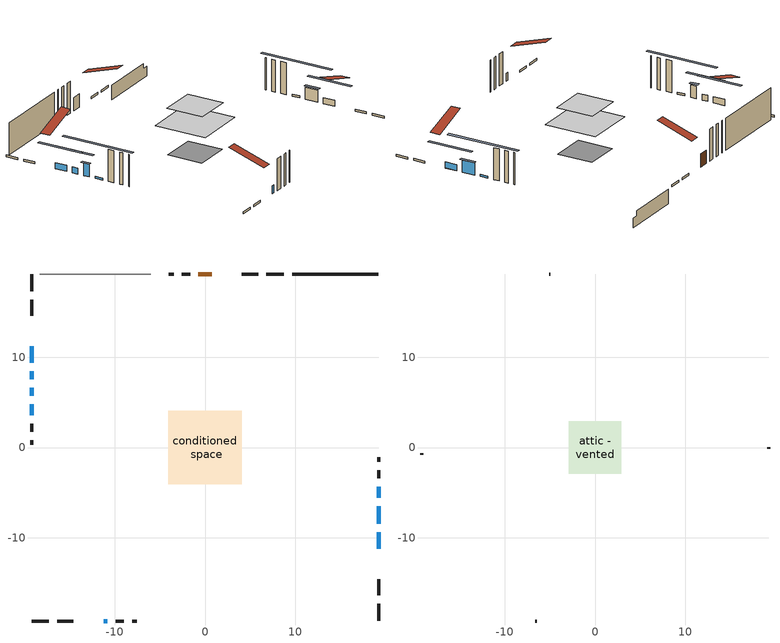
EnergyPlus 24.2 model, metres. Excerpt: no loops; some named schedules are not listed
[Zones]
conditioned space
 floor adiabatic (AdiabaticFloorConstruction): -4.05,-4.05 -4.05,4.05 4.05,4.05 4.05,-4.05 z2.75
 floor foundation (Slab1 construction): -2.76,-2.76 -2.76,2.76 2.76,2.76 2.76,-2.76 z-1.92
 wall outside (RimJoist1 construction): 8.73,19.21 6.81,19.21 / -19.21,-19.21 -17.29,-19.21 / -19.21,19.21 -19.21,17.29 / 19.21,-19.21 19.21,-17.29 z0.31:0.61
 wall outside (RimJoist2 construction): 5.88,19.21 4.09,19.21 / -16.36,-19.21 -14.57,-19.21 / -19.21,16.36 -19.21,14.57 / 19.21,-16.36 19.21,-14.57 z0.31:0.61
 wall outside (AdiabaticWallConstruction 1): 0.75,19.21 -0.73,19.21 z0.31:2.34
 wall outside (AdiabaticWallConstruction): -11.22,-19.21 -10.81,-19.21 z0.31:1.53; 19.21,-11.22 19.21,-9.39 / -19.21,11.22 -19.21,9.39 / -19.21,8.47 -19.21,7.55 z0.31:1.23; 19.21,-8.47 19.21,-6.48 z0.31:2.14; -19.21,6.62 -19.21,5.71 z0.31:2.24; 19.21,-5.56 19.21,-4.33 / -19.21,4.78 -19.21,3.56 z0.31:0.62
 wall outside (Wall1 construction): -1.65,19.21 -2.55,19.21 / -9.88,-19.21 -8.99,-19.21 / -19.21,2.63 -19.21,1.74 / 19.21,-3.41 19.21,-2.51 z0.31:5.19
 wall outside (Wall2 construction): -3.48,19.21 -4,19.21 / -8.06,-19.21 -7.53,-19.21 / -19.21,0.81 -19.21,0.28 / 19.21,-1.59 19.21,-1.06 z0.31:5.19
 wall foundation (FoundationWall1 construction): 9.66,19.21,-1.92 9.66,19.21,0.31 18.26,19.21,0.31 18.26,19.21,-0.47 19.21,19.21,-0.47 19.21,19.21,-1.92
 wall adiabatic (Wall4 construction): -6,19.21 -18.28,19.21 z0.31:5.19
 window (WindowConstruction 5): -11.22,-19.21 -10.81,-19.21 z0.31:1.53
 window (WindowConstruction): 19.21,-11.22 19.21,-9.39 z0.31:1.22
 window (WindowConstruction 1): -19.21,11.22 -19.21,9.39 z0.31:1.22
 window (WindowConstruction 2): -19.21,8.46 -19.21,7.55 z0.31:1.22
 window (WindowConstruction 3): 19.21,-8.46 19.21,-6.48 z0.31:2.14
 window (WindowConstruction 4): -19.21,6.62 -19.21,5.71 z0.31:2.24
 window (WindowConstruction 6): 19.21,-5.55 19.21,-4.34 z0.31:0.61
 window (WindowConstruction 7): -19.21,4.78 -19.21,3.56 z0.31:0.61
 door (Door): 0.74,19.21 -0.73,19.21 z0.31:2.34
 ceiling adiabatic (AdiabaticFloorConstruction): 4.05,-4.05 4.05,4.05 -4.05,4.05 -4.05,-4.05 z2.75
attic - vented
 floor to conditioned space (Floor1 construction Reversed): -2.89,-2.89 -2.89,2.89 2.89,2.89 2.89,-2.89 z5.19
 wall outside (Wall3 construction): -4.93,19.21 -5.08,19.21 / -6.6,-19.21 -6.46,-19.21 / -19.21,-0.65 -19.21,-0.79 / 19.21,-0.13 19.21,0.01 z0.31:5.19
 roof outside (Roof1 construction): 1.67,19.21,5.19 1.67,13.57,7.07 3.16,13.57,7.07 3.16,19.21,5.19; -12.15,-19.21,5.19 -12.15,-13.57,7.07 -13.64,-13.57,7.07 -13.64,-19.21,5.19; -19.21,12.15,5.19 -13.57,12.15,7.07 -13.57,13.64,7.07 -19.21,13.64,5.19; 19.21,-12.15,5.19 13.57,-12.15,7.07 13.57,-13.64,7.07 19.21,-13.64,5.19
shading: 19.21,-6.75 19.21,-13.86 19.62,-13.86 19.62,-6.75 z3.86; -19.21,6.75 -19.21,13.86 -19.62,13.86 -19.62,6.75 z3.86; -19.21,4.91 -19.21,11.1 -19.62,11.1 -19.62,4.91 z3.86; 19.21,-6.28 19.21,-8.67 19.62,-8.67 19.62,-6.28 z2.34; -19.21,5.51 -19.21,6.82 -19.62,6.82 -19.62,5.51 z2.44; 19.21,0.75 19.21,-10.64 19.62,-10.64 19.62,0.75 z5.7; -19.21,-1.52 -19.21,9.86 -19.62,9.86 -19.62,-1.52 z5.7
[Building]
Building 1: Terrain=Suburbs
[Site:Location]
Toronto City Centre_ON: Latitude {deg}=43.63; Longitude {deg}=-79.39; Time Zone {hr}=-5; Elevation {m}=77; Keep Site Location Information=Yes
[Site:GroundTemperature:Shallow]
5.01852, 3.26908, 3.12898, 3.95918, 7.29196, 10.6092, 13.4851, 15.3069, 15.4617, 13.9799, 11.1774, 7.9619
[Site:WaterMainsTemperature]
Calculation Method=Schedule; Temperature Schedule=mains temperature schedule
[Material] Roughness=Rough; Thermal Absorptance=0.9
Name | Thickness {m} | Conductivity {W/m-K} | Density {kg/m3} | Specific Heat {J/kg-K} | Solar Absorptance | Visible Absorptance
asphalt or fiberglass shingles | 0.00635 | 0.162714 | 1121.4 | 1465.45 | 0.4 | 0.4
ceiling loosefill ins | 0.254 | 0.0480833 | 16.02 | 1046.75 | 0.7 | 0.7
ceiling stud and cavity | 0.1397 | 0.327836 | 65.682 | 1177.47 | 0.7 | 0.7
concrete 4.0 in. | 0.1016 | 1.803125 | 2242.8 | 837.4 | 0.7 | 0.7
concrete 8.0 in. | 0.2032 | 1.803125 | 2242.8 | 837.4 | 0.7 | 0.7
door material | 0.04445 | 0.053851 | 512.64 | 1214.23 | 0.7 | 0.7
exterior vertical ins | 0.00651112 | 0.029427 | 32.04 | 1214.23 | 0.7 | 0.7
floor covering | 0.0127 | 0.0433444 | 54.468 | 1339.84 | 0.6 | 0.6
floor rigid ins; wall rigid ins | 0.512978 | 0.029427 | 32.04 | 1214.23 | 0.7 | 0.7
floor stud and cavity | 0.1397 | 1.75129 | 37.0049 | 1207.88 | 0.7 | 0.7
furniture material conditioned space 1 | 0.1524 | 0.115458 | 640.8 | 1214.23 | 0.6 | 0.6
gypsum board | 0.0127 | 0.160291 | 801 | 837.4 | 0.6 | 0.6
gypsum board 1 | 0.0127 | 0.160291 | 801 | 837.4 | 0.7 | 0.7
osb sheathing 0.5 in. | 0.0127 | 0.115458 | 512.64 | 1214.23 | 0.7 | 0.7
osb sheathing 0.5 in. 1 | 0.0127 | 0.115458 | 512.64 | 1214.23 | 0.4 | 0.4
osb sheathing 0.75 in. | 0.01905 | 0.115458 | 512.64 | 1214.23 | 0.7 | 0.7
osb sheathing 2.0 in. | 0.0508 | 0.115458 | 512.64 | 1214.23 | 0.7 | 0.7
rim joist rigid ins | 0.051816 | 0.029427 | 32.04 | 1214.23 | 0.7 | 0.7
rim joist stud and cavity | 0.0508 | 0.322059 | 125.044 | 1163.47 | 0.6 | 0.6
rim joist stud and cavity 1 | 0.0508 | 0.038851 | 125.044 | 1163.47 | 0.6 | 0.6
slab rigid ins | 0.00025908 | 0.029427 | 32.04 | 1214.23 | 0.7 | 0.7
wall stud and cavity | 0.1397 | 0.0857712 | 139.0536 | 1170.24 | 0.7 | 0.7
wall stud and cavity 1 | 0.1397 | 0.0888448 | 139.0536 | 1170.24 | 0.7 | 0.7
wall stud and cavity 2 | 0.0889 | 6.9971 | 50.32683 | 1063.81 | 0.6 | 0.6
wall stud and cavity 3 | 0.1397 | 0.0779703 | 139.0536 | 1170.24 | 0.7 | 0.7
wall stud and cavity 4 | 0.0889 | 0.380278 | 52.3479 | 1209.89 | 0.7 | 0.7
wall stud and cavity 5 | 0.0889 | 0.391764 | 83.0341 | 1211.67 | 0.7 | 0.7
wood siding | 0.0254 | 0.102417 | 544.68 | 1172.36 | 0.4 | 0.4
wood siding 1 | 0.00254 | 0.102417 | 544.68 | 1172.36 | 0.4 | 0.4
wood siding 2; wood siding 3; wood siding 4 | 0.0254 | 0.102417 | 544.68 | 1172.36 | 0.7 | 0.7
[WindowMaterial:SimpleGlazingSystem]
Name | U-Factor {W/m2-K} | Solar Heat Gain Coefficient
WindowMaterial | 2.9219 | 0.67
WindowMaterial 1 | 2.95029 | 0.64
WindowMaterial 2 | 2.88386 | 0.7
WindowMaterial 3 | 2.92076 | 0.67
WindowMaterial 4 | 3.026374 | 0.54
WindowMaterial 5 | 3.063281 | 0.53
[Construction]
AdiabaticFloorConstruction: floor stud and cavity, floor rigid ins, osb sheathing 0.75 in., floor covering
AdiabaticWallConstruction: wood siding 3, wall rigid ins, wall stud and cavity 4, gypsum board
AdiabaticWallConstruction 1: wood siding 4, wall rigid ins, wall stud and cavity 4, gypsum board
Door: door material
Floor1 construction Reversed: gypsum board, ceiling stud and cavity, ceiling loosefill ins
FoundationWall1 construction: concrete 8.0 in., gypsum board 1
furniture construction conditioned space 1: furniture material conditioned space 1
PartitionWallConstruction: gypsum board, wall stud and cavity 5, gypsum board
RimJoist1 construction: wood siding 2, rim joist rigid ins, osb sheathing 2.0 in., rim joist stud and cavity
RimJoist2 construction: wood siding 2, osb sheathing 2.0 in., rim joist stud and cavity 1
Roof1 construction: asphalt or fiberglass shingles
Slab1 construction: slab rigid ins, concrete 4.0 in.
Wall1 construction: wood siding, osb sheathing 0.5 in., wall stud and cavity, gypsum board
Wall2 construction: wood siding, osb sheathing 0.5 in., wall stud and cavity 1, gypsum board
Wall3 construction: wood siding 1, wall stud and cavity 2
Wall4 construction: osb sheathing 0.5 in. 1, wall stud and cavity 3, gypsum board
WindowConstruction; WindowConstruction 1: WindowMaterial
WindowConstruction 2: WindowMaterial 1
WindowConstruction 3: WindowMaterial 2
WindowConstruction 4: WindowMaterial 3
WindowConstruction 5: WindowMaterial 4
WindowConstruction 6; WindowConstruction 7: WindowMaterial 5
[Zone] Multiplier=1; Part of Total Floor Area=Yes
Name | Volume {m3}
attic - vented | 10.2146
conditioned space | 242.1
[Space]
Name | Zone | Volume {m3}
attic - vented 1 | attic - vented | 10.2146
conditioned space 1 | conditioned space | 242.1
[ZoneInfiltration:EffectiveLeakageArea]
infil attic - vented 1: Zone or Space=attic - vented 1; Schedule=Always On Discrete; Effective Air Leakage Area {cm2}=1410.11; Stack Coefficient=0.000469777; Wind Coefficient=1.46442e-05
[ZoneMixing]
whole house fan mix: Zone or Space=attic - vented; Schedule=Always On Continuous; Design Flow Rate Calculation Method=Flow/Zone; Design Flow Rate {m3/s}=0; Source Zone or Space=conditioned space
[SurfaceProperty:ExposedFoundationPerimeter]
Slab1: Exposed Perimeter Calculation Method=TotalExposedPerimeter; Total Exposed Perimeter {m}=9.54899
[InternalMass] Zone or ZoneList=conditioned space; Space or SpaceList=conditioned space 1
Name | Construction | Surface Area {m2}
furniture mass conditioned space 1 | furniture construction conditioned space 1 | 38.3721
partition wall mass | PartitionWallConstruction | 95.9304
[Lights]
interior lighting: Zone or ZoneList or Space or SpaceList=conditioned space 1; Schedule=interior lighting schedule; Design Level Calculation Method=LightingLevel; Lighting Level {W}=343.2; Return Air Fraction=0; Fraction Radiant=0.6; Fraction Visible=0.2; Fraction Replaceable=1
[People]
occupants: Zone or ZoneList or Space or SpaceList=conditioned space 1; Number of People Schedule=occupants schedule; Number of People Calculation Method=People; Number of People=3; Fraction Radiant=0.314171; Sensible Heat Fraction=0.56303; Activity Level Schedule=occupants activity schedule; Carbon Dioxide Generation Rate {m3/s-W}=0; Enable ASHRAE 55 Comfort Warnings=No; Mean Radiant Temperature Calculation Type=EnclosureAveraged
[ElectricEquipment] Zone or ZoneList or Space or SpaceList=conditioned space 1; Design Level Calculation Method=EquipmentLevel
Name | Schedule | Design Level {W} | Fraction Latent | Fraction Radiant | Fraction Lost
clothes dryer | clothes dryer schedule | 140.772 | 0.015 | 0.081 | 0.85
clothes washer | clothes washer schedule | 32.1985 | 0.03 | 0.162 | 0.7
cooking range | cooking range schedule | 208.969 | 0.08 | 0.432 | 0.2
dishwasher | dishwasher schedule | 66.8632 | 0.3 | 0.18 | 0.4
fridge | fridge schedule | 72.9452 | 0 | 0.6 | 0
mech vent bath fan 0 | mech vent bath fan 0 schedule | 50.2 | 0 | 0 | 1
mech vent house fan | mech vent house fan schedule | 0 | 0 | 0 | 1
mech vent house fan cfis | mech vent house fan cfis schedule | 0 | 0 | 0 | 0
mech vent range fan 0 | mech vent range fan 0 schedule | 57 | 0 | 0 | 1
misc plug loads | misc plug loads schedule | 494.7 | 0.045 | 0.513 | 0.1
whole house fan | Always On Discrete | 0 | 0 | 0 | 1
[OtherEquipment] Zone or ZoneList or Space or SpaceList=conditioned space 1; Design Level Calculation Method=EquipmentLevel
Name | Fuel Type | Schedule | Design Level {W} | Fraction Latent | Fraction Radiant | Fraction Lost
clothes dryer 1 | Electricity | clothes dryer schedule | 0 | 0.015 | 0.081 | 0.85
cooking range 1 | Electricity | cooking range schedule | 0 | 0.08 | 0.432 | 0.2
general water use latent | None | general water use schedule | 59.3978 | 1 | 0 | 0
general water use sensible | None | general water use schedule | -58.539 | 0 | 0.6 | 0
mech vent house fan latent load | None | Always On Discrete | 0 | 1 | 0 | 0
mech vent house fan sensible load | None | Always On Discrete | 0 | 0 | 0 | 0
water heater energy adjustment1 | Electricity | Always On Discrete | 0.01 | 0 | 0 | 1
[ZoneInfiltration:DesignFlowRate] Zone or ZoneList or Space or SpaceList=conditioned space 1; Schedule=Always On Discrete; Design Flow Rate Calculation Method=Flow/Zone; Design Flow Rate {m3/s}=0
infil flow; natural vent flow; whole house fan flow
[AvailabilityManager:Scheduled]
furnace airloop Availability Manager: Schedule=Always On Discrete
[Foundation:Kiva]
Foundation Kiva 1: Initial Indoor Air Temperature {C}=18; Wall Height Above Grade {m}=0.310012; Wall Depth Below Slab {m}=0.2032; Custom Block Material Name 1=exterior vertical ins; Custom Block Depth 1 {m}=2.23001; Custom Block X Position 1 {m}=0.2159; Custom Block Z Position 1 {m}=0
[Foundation:Kiva:Settings]
Soil Conductivity {W/m-K}=0.849921; Soil Density {kg/m3}=1842.3; Soil Specific Heat {J/kg-K}=418.7; Ground Solar Absorptivity=0.9; Ground Thermal Absorptivity=0.9; Ground Surface Roughness {m}=0.03; Far-Field Width {m}=40; Deep-Ground Boundary Condition=ZeroFlux; Deep-Ground Depth {m}=40; Minimum Cell Dimension {m}=0.2; Maximum Cell Growth Coefficient=3; Simulation Timestep=Timestep
[Exterior:Lights]
exterior lighting: Schedule=exterior lighting schedule; Design Level {W}=75.6
[EnergyManagementSystem:GlobalVariable]
furnace_airloop_Fan_RTF
infil_program_Qfan
infil_program_Qinf
natural_vent_program_Qnv
natural_vent_program_Qwhf
[EnergyManagementSystem:Sensor]
Name | Output:Variable or Output:Meter Index Key | Output:Variable or Output:Meter
airflow_gain | infil flow | Infiltration Sensible Heat Gain Energy
airflow_gain_1 | natural vent flow | Infiltration Sensible Heat Gain Energy
airflow_gain_2 | whole house fan flow | Infiltration Sensible Heat Gain Energy
airflow_loss | infil flow | Infiltration Sensible Heat Loss Energy
airflow_loss_1 | natural vent flow | Infiltration Sensible Heat Loss Energy
airflow_loss_2 | whole house fan flow | Infiltration Sensible Heat Loss Energy
clg_load_cond |  | Cooling:EnergyTransfer:Zone:CONDITIONED SPACE
clg_sp_s; clg_sp_s_1 | cooling setpoint | Schedule Value
clothes_dryer_exhaust_0_sch_s | clothes dryer exhaust 0 schedule | Schedule Value
cool_season | cooling season schedule | Schedule Value
htg_load_cond |  | Heating:EnergyTransfer:Zone:CONDITIONED SPACE
htg_sp_s; htg_sp_s_1 | heating setpoint | Schedule Value
ig_ee_conv | clothes dryer | Electric Equipment Convective Heating Energy
ig_ee_conv_2 | cooking range | Electric Equipment Convective Heating Energy
ig_ee_conv_4 | fridge | Electric Equipment Convective Heating Energy
ig_ee_conv_5 | misc plug loads | Electric Equipment Convective Heating Energy
ig_ee_conv_6 | whole house fan | Electric Equipment Convective Heating Energy
ig_ee_rad | clothes dryer | Electric Equipment Radiant Heating Energy
ig_ee_rad_2 | cooking range | Electric Equipment Radiant Heating Energy
ig_ee_rad_4 | fridge | Electric Equipment Radiant Heating Energy
ig_ee_rad_5 | misc plug loads | Electric Equipment Radiant Heating Energy
ig_ee_rad_6 | whole house fan | Electric Equipment Radiant Heating Energy
ig_lgt_conv | interior lighting | Lights Convective Heating Energy
ig_lgt_rad | interior lighting | Lights Radiant Heating Energy
ig_lgt_vis | interior lighting | Lights Visible Radiation Heating Energy
ig_oe_conv | clothes dryer 1 | Other Equipment Convective Heating Energy
ig_oe_conv_1 | cooking range 1 | Other Equipment Convective Heating Energy
ig_oe_conv_2 | general water use latent | Other Equipment Convective Heating Energy
ig_oe_conv_3 | general water use sensible | Other Equipment Convective Heating Energy
ig_oe_conv_4 | water heater energy adjustment1 | Other Equipment Convective Heating Energy
ig_oe_rad | clothes dryer 1 | Other Equipment Radiant Heating Energy
ig_oe_rad_1 | cooking range 1 | Other Equipment Radiant Heating Energy
ig_oe_rad_2 | general water use latent | Other Equipment Radiant Heating Energy
ig_oe_rad_3 | general water use sensible | Other Equipment Radiant Heating Energy
ig_oe_rad_4 | water heater energy adjustment1 | Other Equipment Radiant Heating Energy
ig_ppl_conv | occupants | People Convective Heating Energy
ig_ppl_rad | occupants | People Radiant Heating Energy
im_conv | furniture mass conditioned space 1 | Surface Inside Face Convection Heat Gain Energy
im_conv_1 | partition wall mass | Surface Inside Face Convection Heat Gain Energy
im_ig | furniture mass conditioned space 1 | Surface Inside Face Internal Gains Radiation Heat Gain Energy
im_ig_1 | partition wall mass | Surface Inside Face Internal Gains Radiation Heat Gain Energy
im_lgt | furniture mass conditioned space 1 | Surface Inside Face Lights Radiation Heat Gain Energy
im_lgt_1 | partition wall mass | Surface Inside Face Lights Radiation Heat Gain Energy
im_sol | furniture mass conditioned space 1 | Surface Inside Face Solar Radiation Heat Gain Energy
im_sol_1 | partition wall mass | Surface Inside Face Solar Radiation Heat Gain Energy
im_surf | furniture mass conditioned space 1 | Surface Inside Face Net Surface Thermal Radiation Heat Gain Energy
im_surf_1 | partition wall mass | Surface Inside Face Net Surface Thermal Radiation Heat Gain Energy
mech_vent_bath_fan_0_sch_s | mech vent bath fan 0 schedule | Schedule Value
mech_vent_range_fan_0_sch_s | mech vent range fan 0 schedule | Schedule Value
mv_conv | mech vent bath fan 0 | Electric Equipment Convective Heating Energy
mv_conv_1 | mech vent house fan | Electric Equipment Convective Heating Energy
mv_conv_2 | mech vent house fan cfis | Electric Equipment Convective Heating Energy
mv_conv_3 | mech vent range fan 0 | Electric Equipment Convective Heating Energy
mv_conv_4 | mech vent house fan latent load | Other Equipment Convective Heating Energy
mv_conv_5 | mech vent house fan sensible load | Other Equipment Convective Heating Energy
mv_rad | mech vent bath fan 0 | Electric Equipment Radiant Heating Energy
mv_rad_1 | mech vent house fan | Electric Equipment Radiant Heating Energy
mv_rad_2 | mech vent house fan cfis | Electric Equipment Radiant Heating Energy
mv_rad_3 | mech vent range fan 0 | Electric Equipment Radiant Heating Energy
mv_rad_4 | mech vent house fan latent load | Other Equipment Radiant Heating Energy
mv_rad_5 | mech vent house fan sensible load | Other Equipment Radiant Heating Energy
natural_vent_s | natural vent schedule | Schedule Value
out_pb_s |  | Site Outdoor Air Barometric Pressure
out_wt_s |  | Site Outdoor Air Humidity Ratio
site_vw_s |  | Site Wind Speed
ss_back_out | Window1 | Surface Window Shortwave from Zone Back Out Window Heat Transfer Rate
ss_back_out_1 | Window3 | Surface Window Shortwave from Zone Back Out Window Heat Transfer Rate
ss_back_out_2 | Window4 | Surface Window Shortwave from Zone Back Out Window Heat Transfer Rate
ss_back_out_3 | Window5 | Surface Window Shortwave from Zone Back Out Window Heat Transfer Rate
ss_back_out_4 | Window6 | Surface Window Shortwave from Zone Back Out Window Heat Transfer Rate
ss_back_out_5 | Window7 | Surface Window Shortwave from Zone Back Out Window Heat Transfer Rate
ss_back_out_6 | Window8 | Surface Window Shortwave from Zone Back Out Window Heat Transfer Rate
ss_back_out_7 | Window9 | Surface Window Shortwave from Zone Back Out Window Heat Transfer Rate
ss_conv | Door1 | Surface Inside Face Convection Heat Gain Energy
ss_conv_1 | Window1 | Surface Inside Face Convection Heat Gain Energy
ss_conv_2 | Window3 | Surface Inside Face Convection Heat Gain Energy
ss_conv_3 | Window4 | Surface Inside Face Convection Heat Gain Energy
ss_conv_4 | Window5 | Surface Inside Face Convection Heat Gain Energy
ss_conv_5 | Window6 | Surface Inside Face Convection Heat Gain Energy
ss_conv_6 | Window7 | Surface Inside Face Convection Heat Gain Energy
ss_conv_7 | Window8 | Surface Inside Face Convection Heat Gain Energy
ss_conv_8 | Window9 | Surface Inside Face Convection Heat Gain Energy
ss_ig | Door1 | Surface Inside Face Internal Gains Radiation Heat Gain Energy
ss_ig_1 | Window1 | Surface Inside Face Internal Gains Radiation Heat Gain Energy
ss_ig_2 | Window3 | Surface Inside Face Internal Gains Radiation Heat Gain Energy
ss_ig_3 | Window4 | Surface Inside Face Internal Gains Radiation Heat Gain Energy
ss_ig_4 | Window5 | Surface Inside Face Internal Gains Radiation Heat Gain Energy
ss_ig_5 | Window6 | Surface Inside Face Internal Gains Radiation Heat Gain Energy
ss_ig_6 | Window7 | Surface Inside Face Internal Gains Radiation Heat Gain Energy
ss_ig_7 | Window8 | Surface Inside Face Internal Gains Radiation Heat Gain Energy
ss_ig_8 | Window9 | Surface Inside Face Internal Gains Radiation Heat Gain Energy
ss_lgt | Door1 | Surface Inside Face Lights Radiation Heat Gain Energy
ss_sol | Door1 | Surface Inside Face Solar Radiation Heat Gain Energy
ss_surf | Door1 | Surface Inside Face Net Surface Thermal Radiation Heat Gain Energy
ss_surf_1 | Window1 | Surface Inside Face Net Surface Thermal Radiation Heat Gain Energy
ss_surf_2 | Window3 | Surface Inside Face Net Surface Thermal Radiation Heat Gain Energy
ss_surf_3 | Window4 | Surface Inside Face Net Surface Thermal Radiation Heat Gain Energy
ss_surf_4 | Window5 | Surface Inside Face Net Surface Thermal Radiation Heat Gain Energy
ss_surf_5 | Window6 | Surface Inside Face Net Surface Thermal Radiation Heat Gain Energy
ss_surf_6 | Window7 | Surface Inside Face Net Surface Thermal Radiation Heat Gain Energy
ss_surf_7 | Window8 | Surface Inside Face Net Surface Thermal Radiation Heat Gain Energy
ss_surf_8 | Window9 | Surface Inside Face Net Surface Thermal Radiation Heat Gain Energy
ss_trans_in | Window1 | Surface Window Transmitted Solar Radiation Rate
ss_trans_in_1 | Window3 | Surface Window Transmitted Solar Radiation Rate
ss_trans_in_2 | Window4 | Surface Window Transmitted Solar Radiation Rate
ss_trans_in_3 | Window5 | Surface Window Transmitted Solar Radiation Rate
ss_trans_in_4 | Window6 | Surface Window Transmitted Solar Radiation Rate
ss_trans_in_5 | Window7 | Surface Window Transmitted Solar Radiation Rate
ss_trans_in_6 | Window8 | Surface Window Transmitted Solar Radiation Rate
ss_trans_in_7 | Window9 | Surface Window Transmitted Solar Radiation Rate
ss_trans_out | Window1 | Surface Inside Face Initial Transmitted Diffuse Transmitted Out Window Solar Radiation Rate
ss_trans_out_1 | Window3 | Surface Inside Face Initial Transmitted Diffuse Transmitted Out Window Solar Radiation Rate
ss_trans_out_2 | Window4 | Surface Inside Face Initial Transmitted Diffuse Transmitted Out Window Solar Radiation Rate
ss_trans_out_3 | Window5 | Surface Inside Face Initial Transmitted Diffuse Transmitted Out Window Solar Radiation Rate
ss_trans_out_4 | Window6 | Surface Inside Face Initial Transmitted Diffuse Transmitted Out Window Solar Radiation Rate
ss_trans_out_5 | Window7 | Surface Inside Face Initial Transmitted Diffuse Transmitted Out Window Solar Radiation Rate
ss_trans_out_6 | Window8 | Surface Inside Face Initial Transmitted Diffuse Transmitted Out Window Solar Radiation Rate
ss_trans_out_7 | Window9 | Surface Inside Face Initial Transmitted Diffuse Transmitted Out Window Solar Radiation Rate
s_conv | Floor1 | Surface Inside Face Convection Heat Gain Energy
s_conv_1 | FoundationWall1 | Surface Inside Face Convection Heat Gain Energy
s_conv_10 | RimJoist2:270 | Surface Inside Face Convection Heat Gain Energy
s_conv_11 | RimJoist2:90 | Surface Inside Face Convection Heat Gain Energy
s_conv_12 | Slab1 | Surface Inside Face Convection Heat Gain Energy
s_conv_13 | Wall1:0 | Surface Inside Face Convection Heat Gain Energy
s_conv_14 | Wall1:180 | Surface Inside Face Convection Heat Gain Energy
s_conv_15 | Wall1:270 | Surface Inside Face Convection Heat Gain Energy
s_conv_16 | Wall1:90 | Surface Inside Face Convection Heat Gain Energy
s_conv_17 | Wall2:0 | Surface Inside Face Convection Heat Gain Energy
s_conv_18 | Wall2:180 | Surface Inside Face Convection Heat Gain Energy
s_conv_19 | Wall2:270 | Surface Inside Face Convection Heat Gain Energy
s_conv_2 | inferred conditioned ceiling | Surface Inside Face Convection Heat Gain Energy
s_conv_20 | Wall2:90 | Surface Inside Face Convection Heat Gain Energy
s_conv_21 | Wall4 | Surface Inside Face Convection Heat Gain Energy
s_conv_3 | inferred conditioned floor | Surface Inside Face Convection Heat Gain Energy
s_conv_4 | RimJoist1:0 | Surface Inside Face Convection Heat Gain Energy
s_conv_5 | RimJoist1:180 | Surface Inside Face Convection Heat Gain Energy
s_conv_6 | RimJoist1:270 | Surface Inside Face Convection Heat Gain Energy
s_conv_7 | RimJoist1:90 | Surface Inside Face Convection Heat Gain Energy
s_conv_8 | RimJoist2:0 | Surface Inside Face Convection Heat Gain Energy
s_conv_9 | RimJoist2:180 | Surface Inside Face Convection Heat Gain Energy
s_ig | Floor1 | Surface Inside Face Internal Gains Radiation Heat Gain Energy
s_ig_1 | FoundationWall1 | Surface Inside Face Internal Gains Radiation Heat Gain Energy
s_ig_10 | RimJoist2:270 | Surface Inside Face Internal Gains Radiation Heat Gain Energy
s_ig_11 | RimJoist2:90 | Surface Inside Face Internal Gains Radiation Heat Gain Energy
s_ig_12 | Slab1 | Surface Inside Face Internal Gains Radiation Heat Gain Energy
s_ig_13 | Wall1:0 | Surface Inside Face Internal Gains Radiation Heat Gain Energy
s_ig_14 | Wall1:180 | Surface Inside Face Internal Gains Radiation Heat Gain Energy
s_ig_15 | Wall1:270 | Surface Inside Face Internal Gains Radiation Heat Gain Energy
s_ig_16 | Wall1:90 | Surface Inside Face Internal Gains Radiation Heat Gain Energy
s_ig_17 | Wall2:0 | Surface Inside Face Internal Gains Radiation Heat Gain Energy
s_ig_18 | Wall2:180 | Surface Inside Face Internal Gains Radiation Heat Gain Energy
s_ig_19 | Wall2:270 | Surface Inside Face Internal Gains Radiation Heat Gain Energy
s_ig_2 | inferred conditioned ceiling | Surface Inside Face Internal Gains Radiation Heat Gain Energy
s_ig_20 | Wall2:90 | Surface Inside Face Internal Gains Radiation Heat Gain Energy
s_ig_21 | Wall4 | Surface Inside Face Internal Gains Radiation Heat Gain Energy
s_ig_3 | inferred conditioned floor | Surface Inside Face Internal Gains Radiation Heat Gain Energy
